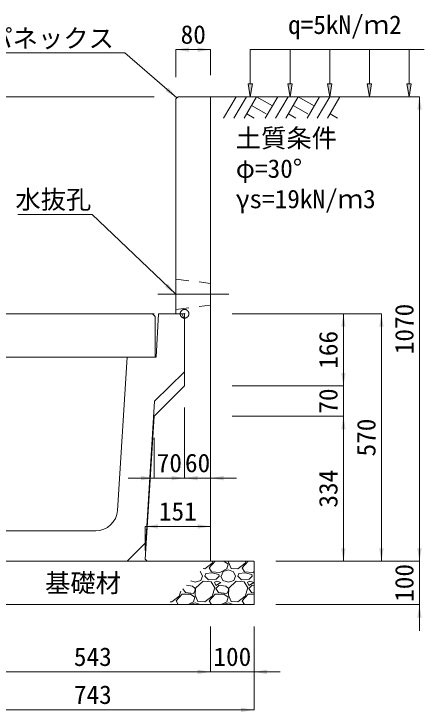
# Model space of a CAD drawing. Units: millimetres at full size, sheet at 1:40. Extents: x 206103 to 244503, y 883348 to 903496.
# Drawn here: x 212022 to 212967, y 890543 to 892151 of the extents above; entities that cross this region are included whole.
import ezdxf
from ezdxf.enums import TextEntityAlignment as Align

# ---------------------------------------------------------------- set-up
doc = ezdxf.new("R2010")
doc.units = ezdxf.units.MM
doc.header["$LTSCALE"] = 40
doc.header["$PDMODE"] = 32
doc.header["$PDSIZE"] = 20
doc.linetypes.add('USER1', pattern=[28.575, 19.05, -3.175, 3.175, -3.175])
doc.linetypes.add('USER2', pattern=[1.35, 0.75, -0.6])
for name, color, linetype, lineweight in [('0_2', 7, 'Continuous', 20), ('パネックスKUS', 2, 'Continuous', 20), ('基礎材', 7, 'Continuous', 15), ('寸法線', 7, 'Continuous', 13), ('引出線', 4, 'Continuous', 13), ('本体', 2, 'Continuous', 13), ('補助線', 8, 'USER1', 13), ('ﾊｯﾁﾝｸﾞ', 7, 'Continuous', 5)]:
    doc.layers.add(name, color=color, linetype=linetype, lineweight=lineweight)
doc.layers.add('文字', color=7, linetype='Continuous')
doc.styles.add('ＭＳ ゴシック', font='')
doc.styles.get('ＭＳ ゴシック').set_extended_font_data('MS Gothic')

# ---------------------------------------------------------------- blocks, each defined once
blk = doc.blocks.new('filled_arrow')
at = {"color": 0, "linetype": 'Continuous', "lineweight": -2}
blk.add_solid([(7.5, 1.25), (0, 0), (7.5, -1.25)], dxfattribs=at)

msp = doc.modelspace()

# ---------------------------------------------------------------- hatches: boundary and pattern name
at = {"layer": '寸法線'}
for points in [[(212571.62, 891990.37), (212566.62, 891960.37), (212561.62, 891990.37)], [(212663.03, 891990.37), (212658.03, 891960.37), (212653.03, 891990.37)], [(212754.44, 891990.37), (212749.44, 891960.37), (212744.44, 891990.37)], [(212845.86, 891990.37), (212840.86, 891960.37), (212835.86, 891990.37)], [(212937.27, 891990.37), (212932.27, 891960.37), (212927.27, 891990.37)]]:
    msp.add_hatch(color=256, dxfattribs=at).paths.add_polyline_path(points)

# ---------------------------------------------------------------- linework, layer by layer
at = {"layer": '0_2'}
msp.add_line((212475.21, 891960.37), (212875.21, 891960.37), dxfattribs=at)
at = {"layer": 'パネックスKUS'}
for p, q in [((212400.21, 891960.37), (212395.21, 891955.37)), ((212395.21, 891955.37), (212395.21, 891460.37)), ((212475.21, 891960.37), (212400.21, 891960.37)), ((212475.21, 890890.37), (212475.21, 891960.37)), ((212395.21, 891460.37), (212415.21, 891460.37)), ((212415.21, 891460.37), (212415.21, 891294.37)), ((212415.21, 891294.37), (212345.21, 891224.37)), ((212345.21, 891224.37), (212324.52, 890895.36)), ((212324.52, 890895.36), (212329.21, 890890.37)), ((212329.21, 890890.37), (212475.21, 890890.37))]:
    msp.add_line(p, q, dxfattribs=at)
at = {"layer": 'パネックスKUS', "linetype": 'USER2', "lineweight": 9}
for p, q in [((212395.21, 891540.37), (212475.21, 891530.37)), ((212395.21, 891470.37), (212475.21, 891480.37))]:
    msp.add_line(p, q, dxfattribs=at)
at = {"layer": '基礎材'}
for p, q in [((211832.71, 890890.37), (212575.02, 890890.37)), ((212575.21, 890890.37), (212575.21, 890790.37)), ((211832.71, 890790.37), (212575.21, 890790.37))]:
    msp.add_line(p, q, dxfattribs=at)
at = {"layer": '寸法線'}
for p, q in [((212395.21, 892068.92), (212475.21, 892068.92)), ((212395.21, 892005.37), (212395.21, 892068.92)), ((212475.21, 892010.37), (212475.21, 892068.92)), ((212345.21, 891960.37), (211840.21, 891960.37)), ((212525.21, 891960.37), (212956.05, 891960.37)), ((212956.05, 890890.37), (212956.05, 891960.37)), ((212345.21, 891460.37), (211840.21, 891460.37)), ((212525.21, 891460.37), (212868.55, 891460.37)), ((212525.21, 891460.37), (212781.05, 891460.37)), ((212781.05, 891460.37), (212781.05, 891294.37)), ((212868.55, 891460.37), (212868.55, 890890.37)), ((212781.05, 891354.37), (212781.05, 891164.37)), ((212525.21, 891294.37), (212781.05, 891294.37)), ((212525.21, 891294.37), (212781.05, 891294.37)), ((212415.21, 891244.37), (212415.21, 891081.78)), ((212415.21, 891244.37), (212415.21, 891081.78)), ((212475.21, 891244.37), (212475.21, 891081.78)), ((212525.21, 891224.37), (212781.05, 891224.37)), ((212525.21, 891224.37), (212781.05, 891224.37)), ((212781.05, 891224.37), (212781.05, 890890.37)), ((212345.21, 891174.37), (212345.21, 891081.78)), ((212475.21, 891081.78), (212285.21, 891081.78)), ((212355.21, 891081.78), (212535.21, 891081.78)), ((212324.21, 890970.48), (212475.21, 890970.48)), ((212324.21, 890915.37), (212324.21, 890970.48)), ((212475.21, 890915.37), (212475.21, 890970.48)), ((212956.05, 890730.37), (212956.05, 890950.37)), ((212625.02, 890890.37), (212956.05, 890890.37)), ((212625.02, 890890.37), (212868.55, 890890.37)), ((212625.02, 890890.37), (212781.05, 890890.37)), ((212625.02, 890890.37), (212956.05, 890890.37)), ((212625.02, 890790.37), (212956.05, 890790.37)), ((212475.21, 890740.37), (212475.21, 890635.43)), ((212475.21, 890740.37), (212475.21, 890635.43)), ((212575.21, 890740.37), (212575.21, 890635.43)), ((212575.21, 890740.37), (212575.21, 890547.93)), ((211932.71, 890635.43), (212475.21, 890635.43)), ((212415.21, 890635.43), (212635.21, 890635.43)), ((212575.21, 890547.93), (211832.71, 890547.93))]:
    msp.add_line(p, q, dxfattribs=at)
at = {"layer": '寸法線', "lineweight": 9}
for p, q in [((212966.62, 892068.92), (212566.62, 892068.92)), ((212566.62, 891990.37), (212566.62, 892068.92)), ((212658.03, 891990.37), (212658.03, 892068.92)), ((212749.44, 891990.37), (212749.44, 892068.92)), ((212840.86, 891990.37), (212840.86, 892068.92)), ((212932.27, 891990.37), (212932.27, 892068.92))]:
    msp.add_line(p, q, dxfattribs=at)
for points in [[(212571.62, 891990.37), (212566.62, 891960.37), (212561.62, 891990.37)], [(212663.03, 891990.37), (212658.03, 891960.37), (212653.03, 891990.37)], [(212754.44, 891990.37), (212749.44, 891960.37), (212744.44, 891990.37)], [(212845.86, 891990.37), (212840.86, 891960.37), (212835.86, 891990.37)], [(212937.27, 891990.37), (212932.27, 891960.37), (212927.27, 891990.37)]]:
    msp.add_lwpolyline(points, close=True, dxfattribs=at)
at = {"layer": '引出線'}
for points in [[(212397.71, 891957.87), (212277.5, 892061.33), (211969.25, 892061.33)], [(212395.21, 891505.37), (212202.75, 891688.82), (212031, 891688.82)]]:
    msp.add_lwpolyline(points, dxfattribs=at)
at = {"layer": '本体'}
for p, q in [((212355.21, 891460.37), (212350.21, 891360.37)), ((212355.21, 891460.37), (212409.21, 891460.37)), ((212415.21, 891448.37), (212409.21, 891460.37)), ((212415.21, 891448.37), (212415.21, 891326.37)), ((212282.71, 891360.37), (212260.64, 891007.25)), ((212282.71, 891360.37), (212350.21, 891360.37)), ((212415.21, 891326.37), (212345.71, 891259.37)), ((212345.71, 891259.37), (212326.1, 890933.77)), ((212004.68, 890960.37), (212210.73, 890960.37)), ((212282.71, 890890.37), (212326.1, 890933.77)), ((211932.71, 890890.37), (212282.71, 890890.37))]:
    msp.add_line(p, q, dxfattribs=at)
at = {"layer": '本体', "lineweight": 20}
msp.add_lwpolyline([(211867.71, 891360.37), (211867.71, 891454.37), (211873.71, 891460.37), (212341.71, 891460.37), (212347.71, 891454.37), (212347.71, 891360.37)], close=True, dxfattribs=at)
at = {"layer": '本体'}
msp.add_arc((212210.73, 891010.37), 50, 270, 356.42367, dxfattribs=at)
at = {"layer": '補助線'}
msp.add_line((212353.35, 891505.37), (212517.06, 891505.37), dxfattribs=at)
msp.add_point((212415.21, 891460.37), dxfattribs=at)
at = {"layer": 'ﾊｯﾁﾝｸﾞ', "lineweight": 9}
for p, q in [((212533.85, 891960.36), (212505.21, 891910.74)), ((212557.48, 891960.36), (212528.83, 891910.74)), ((212581.1, 891960.36), (212552.45, 891910.74)), ((212581.1, 891960.36), (212617.67, 891939.25)), ((212629.86, 891960.36), (212601.21, 891910.74)), ((212653.48, 891960.36), (212624.83, 891910.74)), ((212677.1, 891960.36), (212648.45, 891910.74)), ((212677.1, 891960.36), (212713.67, 891939.25)), ((212725.85, 891960.36), (212697.2, 891910.74)), ((212749.48, 891960.36), (212720.83, 891910.74)), ((212773.1, 891960.36), (212744.45, 891910.74)), ((212569.68, 891940.58), (212603.09, 891921.29)), ((212665.68, 891940.58), (212699.09, 891921.29)), ((212558.26, 891920.79), (212575.67, 891910.74)), ((212654.25, 891920.79), (212671.67, 891910.74)), ((212750.25, 891920.79), (212767.67, 891910.74))]:
    msp.add_line(p, q, dxfattribs=at)
at = {"layer": 'ﾊｯﾁﾝｸﾞ'}
for p, q in [((212462, 890873.09), (212478.76, 890886.04)), ((212471.91, 890875.37), (212485.4, 890890.37)), ((212478.76, 890886.04), (212480.15, 890890.37)), ((212505.78, 890890.37), (212515.34, 890883.75)), ((212515.34, 890883.75), (212512.29, 890873.09)), ((212516.2, 890890.37), (212516.1, 890888.33)), ((212516.1, 890888.33), (212522.2, 890873.85)), ((212538.2, 890873.09), (212554.96, 890886.04)), ((212548.11, 890875.37), (212561.6, 890890.37)), ((212554.96, 890886.04), (212556.35, 890890.37)), ((212451.21, 890866.56), (212452.09, 890866.23)), ((212452.09, 890866.23), (212456.67, 890856.32)), ((212457.93, 890873.28), (212462, 890873.09)), ((212462, 890856.32), (212464.29, 890862.42)), ((212478.76, 890863.94), (212464.29, 890862.42)), ((212477.24, 890866.23), (212471.91, 890875.37)), ((212496.29, 890864.7), (212477.24, 890866.23)), ((212494, 890860.13), (212478.76, 890863.94)), ((212512.29, 890873.09), (212496.29, 890864.7)), ((212499.34, 890856.32), (212503.91, 890866.99)), ((212503.91, 890866.99), (212516.1, 890870.8)), ((212516.1, 890870.8), (212528.29, 890866.23)), ((212522.2, 890873.85), (212538.2, 890873.09)), ((212528.29, 890866.23), (212532.87, 890856.32)), ((212538.2, 890856.32), (212540.49, 890862.42)), ((212554.96, 890863.94), (212540.49, 890862.42)), ((212553.44, 890866.23), (212548.11, 890875.37)), ((212572.49, 890864.7), (212553.44, 890866.23)), ((212570.2, 890860.13), (212554.96, 890863.94)), ((212575.02, 890866.03), (212572.49, 890864.7)), ((212429.54, 890844.89), (212439.9, 890841.84)), ((212439.9, 890841.84), (212452.86, 890845.65)), ((212452.86, 890845.65), (212456.67, 890856.32)), ((212470.38, 890847.18), (212462, 890856.32)), ((212487.91, 890848.7), (212470.38, 890847.18)), ((212494.77, 890856.32), (212487.91, 890848.7)), ((212494.77, 890856.32), (212494, 890860.13)), ((212498.58, 890856.32), (212503.15, 890845.65)), ((212503.15, 890845.65), (212516.1, 890841.84)), ((212516.1, 890841.84), (212529.06, 890845.65)), ((212529.06, 890845.65), (212532.87, 890856.32)), ((212546.58, 890847.18), (212538.2, 890856.32)), ((212564.11, 890848.7), (212546.58, 890847.18)), ((212570.97, 890856.32), (212564.11, 890848.7)), ((212570.97, 890856.32), (212570.2, 890860.13)), ((212574.78, 890856.32), (212575.02, 890855.74)), ((212433.81, 890832.7), (212419.5, 890834.85)), ((212439.9, 890827.37), (212433.81, 890832.7)), ((212440.66, 890828.13), (212439.9, 890812.13)), ((212458.19, 890844.13), (212440.66, 890828.13)), ((212476.48, 890842.61), (212458.19, 890844.13)), ((212484.86, 890828.89), (212476.48, 890842.61)), ((212478.76, 890809.84), (212484.86, 890828.89)), ((212489.43, 890844.13), (212484.1, 890841.84)), ((212484.1, 890841.84), (212487.15, 890834.22)), ((212487.15, 890834.22), (212498.58, 890841.08)), ((212494.77, 890834.99), (212487.15, 890827.37)), ((212498.58, 890841.08), (212489.43, 890844.13)), ((212510.01, 890832.7), (212494.77, 890834.99)), ((212516.1, 890827.37), (212510.01, 890832.7)), ((212516.86, 890828.13), (212516.1, 890812.13)), ((212534.39, 890844.13), (212516.86, 890828.13)), ((212552.68, 890842.61), (212534.39, 890844.13)), ((212561.06, 890828.89), (212552.68, 890842.61)), ((212554.96, 890809.84), (212561.06, 890828.89)), ((212565.63, 890844.13), (212560.3, 890841.84)), ((212560.3, 890841.84), (212563.35, 890834.22)), ((212563.35, 890834.22), (212574.78, 890841.08)), ((212570.97, 890834.99), (212563.35, 890827.37)), ((212574.78, 890841.08), (212565.63, 890844.13)), ((212575.02, 890834.38), (212570.97, 890834.99)), ((212395.71, 890799.17), (212409.42, 890814.41)), ((212402.56, 890809.84), (212406.36, 890821.71)), ((212409.42, 890814.41), (212429.23, 890814.41)), ((212411.38, 890826.72), (212417.04, 890818.22)), ((212417.04, 890818.22), (212436.09, 890815.94)), ((212429.23, 890814.41), (212439.14, 890807.55)), ((212436.09, 890815.94), (212439.9, 890822.79)), ((212439.9, 890822.79), (212439.9, 890827.37)), ((212439.9, 890812.13), (212446, 890797.65)), ((212471.91, 890799.17), (212485.62, 890814.41)), ((212485.62, 890814.41), (212505.43, 890814.41)), ((212487.15, 890827.37), (212493.24, 890818.22)), ((212493.24, 890818.22), (212512.29, 890815.94)), ((212505.43, 890814.41), (212515.34, 890807.55)), ((212512.29, 890815.94), (212516.1, 890822.79)), ((212516.1, 890822.79), (212516.1, 890827.37)), ((212516.1, 890812.13), (212522.2, 890797.65)), ((212548.11, 890799.17), (212561.82, 890814.41)), ((212561.82, 890814.41), (212575.02, 890814.41)), ((212563.35, 890827.37), (212569.44, 890818.22)), ((212569.44, 890818.22), (212575.02, 890817.55)), ((212381.73, 890797.08), (212385.8, 890796.89)), ((212385.8, 890796.89), (212402.56, 890809.84)), ((212400.84, 890790.37), (212395.71, 890799.17)), ((212436.09, 890796.89), (212423.65, 890790.37)), ((212439.14, 890807.55), (212436.09, 890796.89)), ((212446, 890797.65), (212462, 890796.89)), ((212462, 890796.89), (212478.76, 890809.84)), ((212477.04, 890790.37), (212471.91, 890799.17)), ((212512.29, 890796.89), (212499.85, 890790.37)), ((212515.34, 890807.55), (212512.29, 890796.89)), ((212522.2, 890797.65), (212538.2, 890796.89)), ((212538.2, 890796.89), (212554.96, 890809.84)), ((212553.24, 890790.37), (212548.11, 890799.17)), ((212427.53, 890790.37), (212427.71, 890790.79)), ((212427.71, 890790.79), (212439.9, 890794.6)), ((212439.9, 890794.6), (212451.18, 890790.37)), ((212503.73, 890790.37), (212503.91, 890790.79)), ((212503.91, 890790.79), (212516.1, 890794.6)), ((212516.1, 890794.6), (212527.38, 890790.37))]:
    msp.add_line(p, q, dxfattribs=at)

# ---------------------------------------------------------------- block references
at = {"layer": '寸法線', "xscale": 4, "yscale": 4}
for p in [(212395.21, 892068.92), (212415.21, 891081.78), (212475.21, 891081.78), (212324.21, 890970.48), (212575.21, 890635.43)]:
    msp.add_blockref('filled_arrow', p, dxfattribs=at)
for p, rotation in [((212475.21, 892068.92), 180), ((212956.05, 891960.37), 270), ((212781.05, 891460.37), 270), ((212868.55, 891460.37), 270), ((212781.05, 891294.37), 90), ((212781.05, 891294.37), 90), ((212781.05, 891224.37), 270), ((212781.05, 891224.37), 270), ((212345.21, 891081.78), 180), ((212415.21, 891081.78), 180), ((212475.21, 890970.48), 180), ((212781.05, 890890.37), 90), ((212868.55, 890890.37), 90), ((212956.05, 890890.37), 90), ((212956.05, 890890.37), 90), ((212956.05, 890790.37), 270), ((212475.21, 890635.43), 180), ((212475.21, 890635.43), 180), ((212575.21, 890547.93), 180)]:
    msp.add_blockref('filled_arrow', p, dxfattribs=dict(at, rotation=rotation))
at = {"layer": '引出線', "xscale": 4, "yscale": 4}
for p, rotation in [((212397.71, 891957.87), 139.3), ((212395.21, 891505.37), 136.4)]:
    msp.add_blockref('filled_arrow', p, dxfattribs=dict(at, rotation=rotation))

# ---------------------------------------------------------------- texts
at = {"layer": '寸法線', "style": 'ＭＳ ゴシック'}
for s, p in [('80', (212435.21, 892103.92)), ('70', (212380.21, 891116.78)), ('60', (212445.21, 891116.78)), ('151', (212399.71, 891005.48)), ('基礎材', (212181.37, 890840.37)), ('543', (212203.96, 890670.43)), ('100', (212525.21, 890670.43)), ('743', (212203.96, 890582.93))]:
    msp.add_text(s, height=42.72, dxfattribs=at).set_placement(p, align=Align.MIDDLE_CENTER)
for s, p in [('土質条件', (212533.17, 891886.38)), ('φ=30°', (212533.17, 891816.38)), ('γs=19kN/ｍ3', (212533.17, 891746.38))]:
    msp.add_text(s, height=42.72, dxfattribs=at).set_placement(p, align=Align.TOP_LEFT)
for s, p in [('1070', (212921.05, 891425.37)), ('166', (212746.05, 891377.37)), ('70', (212746.05, 891259.37)), ('570', (212833.55, 891175.37)), ('334', (212746.05, 891057.37)), ('100', (212921.05, 890840.37))]:
    msp.add_text(s, height=42.72, rotation=90, dxfattribs=at).set_placement(p, align=Align.MIDDLE_CENTER)
at = {"layer": '引出線', "style": 'ＭＳ ゴシック'}
for s, p in [('パネックス', (212252.5, 892116.47)), ('水抜孔', (212200.5, 891745.1))]:
    msp.add_text(s, height=42.72, dxfattribs=at).set_placement(p, align=Align.TOP_RIGHT)
at = {"layer": '文字', "style": 'ＭＳ ゴシック'}
msp.add_text('q=5kN/ｍ2', height=42.72, dxfattribs=at).set_placement((212653.51, 892092.19), align=Align.BOTTOM_LEFT)

doc.saveas('drawing.dxf')
